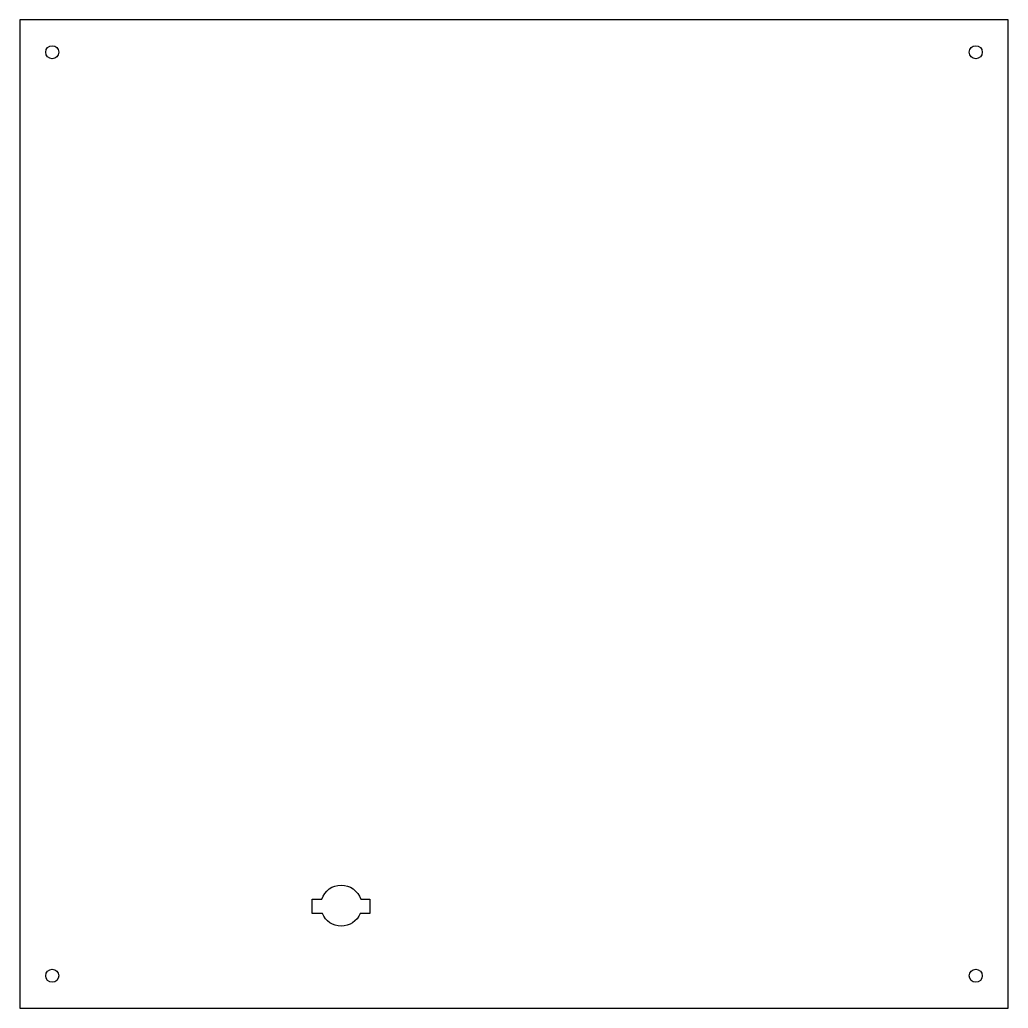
# Model space of a CAD drawing. Header units: millimetres. Extents: x -172 to 133, y -175 to 130.
import ezdxf

# ---------------------------------------------------------------- set-up
doc = ezdxf.new("R2010")
doc.units = ezdxf.units.MM
doc.layers.get('0').update_dxf_attribs({"linetype": 'CONTINUOUS'})

msp = doc.modelspace()

# ---------------------------------------------------------------- linework, layer by layer
for points in [[(132.78, -175.02), (132.78, 129.78), (-172.02, 129.78), (-172.02, -175.02)], [(-172.02, -175.02), (132.78, -175.02), (132.78, 129.78), (-172.02, 129.78)]]:
    msp.add_lwpolyline(points, close=True)
msp.add_lwpolyline([(-64.09, -141.38), (-64.09, -145.84), (-67.06, -145.84, -0.66285), (-78.71, -145.84), (-81.89, -145.84), (-81.89, -141.38), (-78.89, -141.38, -0.720759), (-66.89, -141.38)], format="xyb", close=True)
for centre in [(-162.02, 119.78), (122.78, 119.78), (-162.02, -165.02), (122.78, -165.02)]:
    msp.add_circle(centre, 2)

doc.saveas('drawing.dxf')
